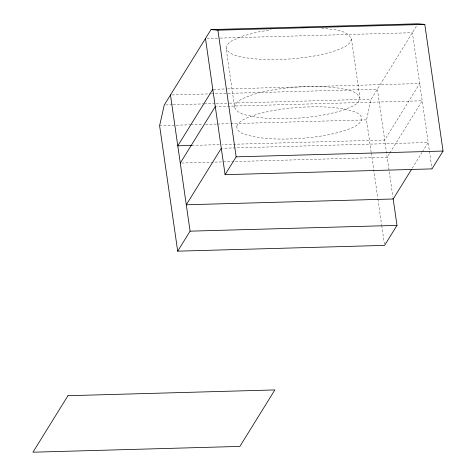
<?xml version="1.0" encoding="UTF-8"?>
<svg xmlns="http://www.w3.org/2000/svg" width="476" height="476" viewBox="0 0 476 476"><rect width="100%" height="100%" fill="white"/><g stroke="black" fill="none" stroke-linecap="round" stroke-linejoin="round"><path stroke-width="0.36" stroke-dasharray="2.38 1.78" d="M321.443 27.983C331.058 29.881 346.308 28.786 351.431 38.853L359.957 97.985C358.749 105.374 349.461 107.338 343.648 109.944C329.142 114.698 313.928 116.858 298.761 118.078C284.22 119.077 269.529 119.149 255.082 116.989C248.133 115.204 237.691 114.924 234.603 107.231L226.082 48.1L226.862 45.208L229.7 42.257L231.985 40.728L242.391 36.146L257.462 32.106L271.183 29.738M234.603 107.231C235.81 99.847 245.092 97.883 250.911 95.277C265.412 90.523 280.626 88.358 295.798 87.144C310.34 86.144 325.031 86.073 339.477 88.227C346.427 90.012 356.863 90.291 359.957 97.985M351.431 38.853C350.229 46.243 340.941 48.207 335.122 50.813C320.622 55.567 305.408 57.727 290.241 58.947C275.699 59.946 261.009 60.012 246.562 57.858C239.612 56.073 229.17 55.793 226.082 48.1M371.161 152.171L366.508 119.881L371.167 99.204L417.529 24.395M389.511 153.522L387.178 157.288L234.412 161.56M389.903 152.897L422.182 100.799L216.764 106.547M412.246 168.236L421.968 152.546M422.361 151.921L428.192 142.502L222.774 148.25M206.953 38.461L219.561 38.104M220.299 38.086L412.371 32.713L431.994 168.891M213.534 89.304L226.885 88.935M227.623 88.911L419.695 83.538L384.691 140.027L222.28 144.573M171.949 94.944L210.511 93.867M211.249 93.849L377.367 89.202L392.873 196.796M165.749 104.952L172.419 104.762M173.163 104.744L203.567 103.893M204.311 103.869L215.432 103.56M216.175 103.542L228.783 103.185M229.527 103.167L371.167 99.204M159.603 125.664L190.007 124.813M190.751 124.795L202.615 124.462M205.584 124.379L216.705 124.069M217.449 124.046L230.057 123.695M230.795 123.677L366.508 119.881M191.876 145.418L219.317 144.65M181.761 163.036L233.668 161.584M371.268 152.903L377.825 198.409M377.932 199.146L381.633 224.833M381.734 225.565L384.382 243.914M236.768 126.104C236.643 133.667 247.062 134.785 252.577 136.487C266.518 139.23 280.822 139.391 294.965 138.766C310.519 137.903 326.078 135.928 341.096 131.709C348.367 129.008 357.958 127.253 361.855 119.768C361.98 112.205 351.562 111.086 346.052 109.385C332.111 106.642 317.807 106.481 303.658 107.106C288.111 107.969 272.546 109.944 257.528 114.163C250.257 116.858 240.672 118.619 236.768 126.104"/><path stroke-width="0.71" d="M205.471 38.502L225.094 174.674L431.994 168.891L443.043 151.059L424.788 24.395L417.898 23.8L210.993 29.589L164.262 104.994L159.603 125.664L177.691 251.167L384.59 245.384L396.99 225.374L393.063 198.141M212.79 89.327L177.786 145.817L191.876 145.418M180.273 163.078L215.283 106.588M221.292 148.292L186.283 204.781L393.188 198.992L411.466 169.492M177.691 251.167L190.085 231.163L170.462 94.986M225.094 174.674L236.138 156.848L217.889 30.184L210.993 29.589M217.889 30.184L424.788 24.395M236.138 156.848L443.043 151.059M190.085 231.163L396.99 225.374M302.153 27.37L307.71 27.364M67.961 395.711L32.957 452.2L239.862 446.411L274.866 389.927L67.961 395.711"/></g></svg>
